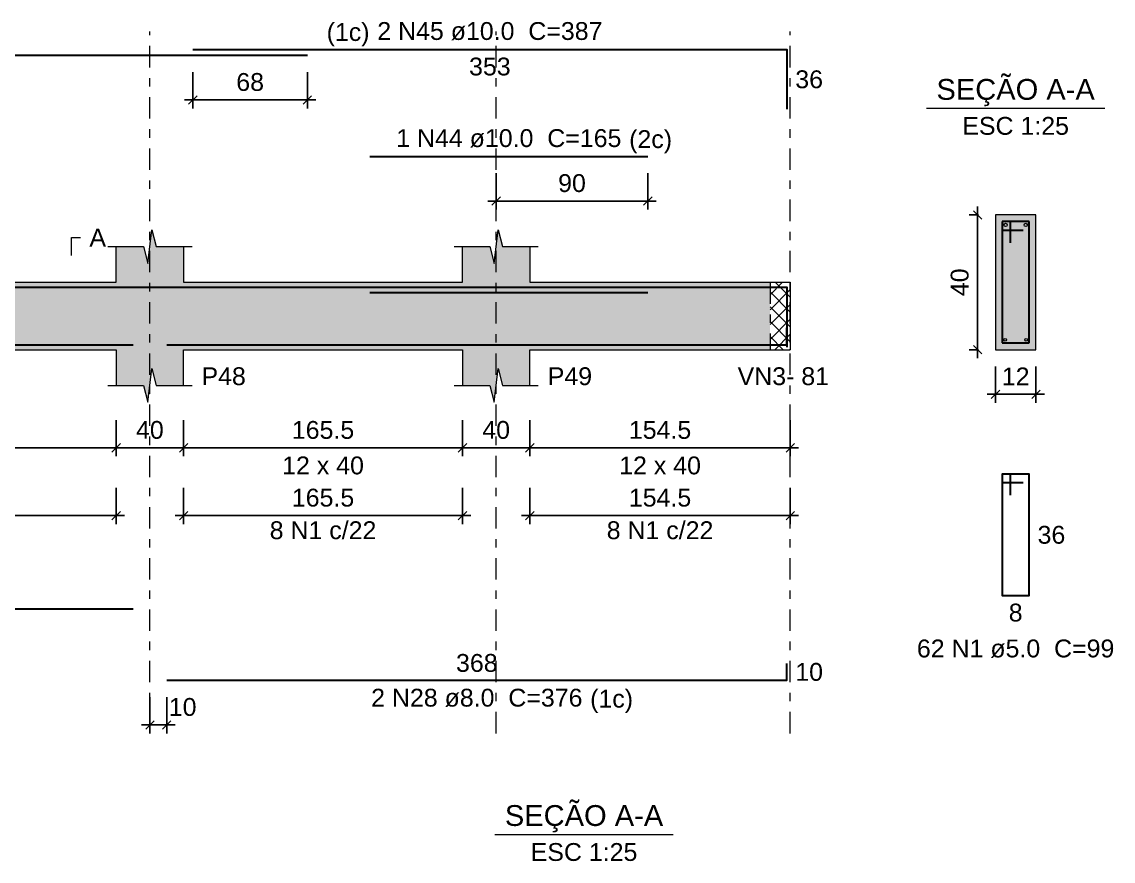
# Model space of a CAD drawing. Header units: millimetres. Extents: x -8 to 605, y -494 to 220.
# Drawn here: x 268.28 to 281.23, y -473.09 to -463.13 of the extents above; entities that cross this region are included whole.
import ezdxf

# ---------------------------------------------------------------- set-up
doc = ezdxf.new("R2010")
doc.units = ezdxf.units.MM
doc.header["$MEASUREMENT"] = 0
doc.linetypes.add('DASHDOT', pattern=[2.54, 1.27, -0.635, 0, -0.635])
doc.linetypes.add('NULL', pattern=[0])
for name, color, linetype, lineweight in [('Descrição da armadura', 7, 'Continuous', 0), ('DT-Barras na forma', 7, 'Continuous', 30), ('DT-Barras no corte', 5, 'Continuous', 5), ('DT-Barras rebatidas', 7, 'Continuous', 30), ('DT-Cotas', 7, 'Continuous', 5), ('DT-Forma', 5, 'Continuous', 5), ('DT-Hachura forma vigas', 252, 'Continuous', 5), ('DT-Hachura intersecção vigas', 9, 'Continuous', 5), ('DT-Hachura seção vigas', 252, 'Continuous', 5), ('DT-Pontilhado', 9, 'DASHDOT', 5), ('DT-Textos', 7, 'Continuous', 5), ('Textos armaduras', 7, 'Continuous', 0)]:
    doc.layers.add(name, color=color, linetype=linetype, lineweight=lineweight)
doc.styles.add('Arial', font='arial.ttf')
doc.dimstyles.new('UM_25.000000', dxfattribs={"dimtxt": 0.18, "dimasz": 0.1, "dimexe": 0.1, "dimexo": 0.2, "dimgap": 0, "dimtad": 1, "dimtih": 1, "dimtoh": 1, "dimdec": 1, "dimlfac": 25, "dimzin": 0, "dimdsep": 46, "dimtxsty": 'Standard', "dimcen": 0.09, "dimdle": 0.1, "dimadec": 1, "dimazin": 2, "dimtfac": 1, "dimtdec": 4, "dimtofl": 0, "dimtmove": 0, "dimatfit": 3, "dimfxl": 1, "dimtolj": 1, "dimarcsym": 0})
doc.dimstyles.new('UM_50.000000', dxfattribs={"dimtxt": 0.18, "dimasz": 0.1, "dimexe": 0.1, "dimexo": 0.2, "dimgap": 0, "dimtad": 1, "dimtih": 1, "dimtoh": 1, "dimdec": 1, "dimlfac": 50, "dimzin": 0, "dimdsep": 46, "dimtxsty": 'Standard', "dimcen": 0.09, "dimdle": 0.1, "dimadec": 1, "dimazin": 2, "dimtfac": 1, "dimtdec": 4, "dimtofl": 0, "dimtmove": 0, "dimatfit": 3, "dimfxl": 1, "dimtolj": 1, "dimarcsym": 0})

# ---------------------------------------------------------------- blocks, each defined once
blk = doc.blocks.new('_Oblique')
at = {"color": 0, "linetype": 'ByBlock', "lineweight": -2}
blk.add_line((-0.5, -0.5), (0.5, 0.5), dxfattribs=at)
blk = doc.blocks.new('*D4574')
at = {"layer": 'Defpoints', "color": 0, "transparency": 16777216}
for p in [(264.455, -467.652), (269.395, -467.652), (269.395, -468.181)]:
    blk.add_point(p, dxfattribs=at)
at = {"layer": 'DT-Cotas', "color": 0, "lineweight": -2, "transparency": 16777216}
for p, q in [((264.455, -467.852), (264.455, -468.281)), ((269.395, -467.852), (269.395, -468.281)), ((264.355, -468.181), (269.495, -468.181))]:
    blk.add_line(p, q, dxfattribs=at)
at = {"layer": 'DT-Cotas', "color": 0, "lineweight": -2, "transparency": 16777216, "xscale": 0.1, "yscale": 0.1, "zscale": 0.1, "rotation": 180}
blk.add_blockref('_Oblique', (264.455, -468.181), dxfattribs=at)
at = {"layer": 'DT-Cotas', "color": 0, "lineweight": -2, "transparency": 16777216, "xscale": 0.1, "yscale": 0.1, "zscale": 0.1}
blk.add_blockref('_Oblique', (269.395, -468.181), dxfattribs=at)
at = {"layer": 'DT-Cotas', "color": 7, "transparency": 16777216, "insert": (266.925, -467.97), "char_height": 0.2118, "attachment_point": 5, "style": 'Arial'}
blk.add_mtext('\\A1;247', dxfattribs=at)
blk = doc.blocks.new('*D4575')
at = {"layer": 'Defpoints', "color": 0, "transparency": 16777216}
for p in [(269.395, -467.652), (270.195, -467.652), (270.195, -468.181)]:
    blk.add_point(p, dxfattribs=at)
at = {"layer": 'DT-Cotas', "color": 0, "lineweight": -2, "transparency": 16777216}
for p, q in [((269.395, -467.852), (269.395, -468.281)), ((270.195, -467.852), (270.195, -468.281)), ((269.295, -468.181), (270.295, -468.181))]:
    blk.add_line(p, q, dxfattribs=at)
at = {"layer": 'DT-Cotas', "color": 0, "lineweight": -2, "transparency": 16777216, "xscale": 0.1, "yscale": 0.1, "zscale": 0.1, "rotation": 180}
blk.add_blockref('_Oblique', (269.395, -468.181), dxfattribs=at)
at = {"layer": 'DT-Cotas', "color": 0, "lineweight": -2, "transparency": 16777216, "xscale": 0.1, "yscale": 0.1, "zscale": 0.1}
blk.add_blockref('_Oblique', (270.195, -468.181), dxfattribs=at)
at = {"layer": 'DT-Cotas', "color": 7, "transparency": 16777216, "insert": (269.795, -467.97), "char_height": 0.2118, "attachment_point": 5, "rotation": 0.0057, "style": 'Arial'}
blk.add_mtext('\\A1;40', dxfattribs=at)
blk = doc.blocks.new('*D4576')
at = {"layer": 'Defpoints', "color": 0, "transparency": 16777216}
for p in [(270.195, -467.652), (273.505, -467.652), (273.505, -468.181)]:
    blk.add_point(p, dxfattribs=at)
at = {"layer": 'DT-Cotas', "color": 0, "lineweight": -2, "transparency": 16777216}
for p, q in [((270.195, -467.852), (270.195, -468.281)), ((273.505, -467.852), (273.505, -468.281)), ((270.095, -468.181), (273.605, -468.181))]:
    blk.add_line(p, q, dxfattribs=at)
at = {"layer": 'DT-Cotas', "color": 0, "lineweight": -2, "transparency": 16777216, "xscale": 0.1, "yscale": 0.1, "zscale": 0.1, "rotation": 180}
blk.add_blockref('_Oblique', (270.195, -468.181), dxfattribs=at)
at = {"layer": 'DT-Cotas', "color": 0, "lineweight": -2, "transparency": 16777216, "xscale": 0.1, "yscale": 0.1, "zscale": 0.1}
blk.add_blockref('_Oblique', (273.505, -468.181), dxfattribs=at)
at = {"layer": 'DT-Cotas', "color": 7, "transparency": 16777216, "insert": (271.85, -467.97), "char_height": 0.2118, "attachment_point": 5, "rotation": 0.0057, "style": 'Arial'}
blk.add_mtext('\\A1;165.5', dxfattribs=at)
blk = doc.blocks.new('*D4577')
at = {"layer": 'Defpoints', "color": 0, "transparency": 16777216}
for p in [(273.505, -467.652), (274.305, -467.652), (274.305, -468.181)]:
    blk.add_point(p, dxfattribs=at)
at = {"layer": 'DT-Cotas', "color": 0, "lineweight": -2, "transparency": 16777216}
for p, q in [((273.505, -467.852), (273.505, -468.281)), ((274.305, -467.852), (274.305, -468.281)), ((273.405, -468.181), (274.405, -468.181))]:
    blk.add_line(p, q, dxfattribs=at)
at = {"layer": 'DT-Cotas', "color": 0, "lineweight": -2, "transparency": 16777216, "xscale": 0.1, "yscale": 0.1, "zscale": 0.1, "rotation": 180}
blk.add_blockref('_Oblique', (273.505, -468.181), dxfattribs=at)
at = {"layer": 'DT-Cotas', "color": 0, "lineweight": -2, "transparency": 16777216, "xscale": 0.1, "yscale": 0.1, "zscale": 0.1}
blk.add_blockref('_Oblique', (274.305, -468.181), dxfattribs=at)
at = {"layer": 'DT-Cotas', "color": 7, "transparency": 16777216, "insert": (273.905, -467.97), "char_height": 0.2118, "attachment_point": 5, "rotation": 0.0057, "style": 'Arial'}
blk.add_mtext('\\A1;40', dxfattribs=at)
blk = doc.blocks.new('*D4578')
at = {"layer": 'Defpoints', "color": 0, "transparency": 16777216}
for p in [(274.305, -467.652), (277.395, -467.652), (277.395, -468.181)]:
    blk.add_point(p, dxfattribs=at)
at = {"layer": 'DT-Cotas', "color": 0, "lineweight": -2, "transparency": 16777216}
for p, q in [((274.305, -467.852), (274.305, -468.281)), ((277.395, -467.852), (277.395, -468.281)), ((274.205, -468.181), (277.495, -468.181))]:
    blk.add_line(p, q, dxfattribs=at)
at = {"layer": 'DT-Cotas', "color": 0, "lineweight": -2, "transparency": 16777216, "xscale": 0.1, "yscale": 0.1, "zscale": 0.1, "rotation": 180}
blk.add_blockref('_Oblique', (274.305, -468.181), dxfattribs=at)
at = {"layer": 'DT-Cotas', "color": 0, "lineweight": -2, "transparency": 16777216, "xscale": 0.1, "yscale": 0.1, "zscale": 0.1}
blk.add_blockref('_Oblique', (277.395, -468.181), dxfattribs=at)
at = {"layer": 'DT-Cotas', "color": 7, "transparency": 16777216, "insert": (275.85, -467.97), "char_height": 0.2118, "attachment_point": 5, "style": 'Arial'}
blk.add_mtext('\\A1;154.5', dxfattribs=at)
blk = doc.blocks.new('*D4579')
at = {"layer": 'Defpoints', "color": 0, "transparency": 16777216}
for p in [(269.795, -470.94), (269.995, -470.94), (269.795, -471.47)]:
    blk.add_point(p, dxfattribs=at)
at = {"layer": 'DT-Cotas', "color": 0, "lineweight": -2, "transparency": 16777216}
for p, q in [((269.795, -471.14), (269.795, -471.57)), ((269.995, -471.14), (269.995, -471.57)), ((270.095, -471.47), (269.695, -471.47))]:
    blk.add_line(p, q, dxfattribs=at)
at = {"layer": 'DT-Cotas', "color": 0, "lineweight": -2, "transparency": 16777216, "xscale": 0.1, "yscale": 0.1, "zscale": 0.1, "rotation": 180}
blk.add_blockref('_Oblique', (269.795, -471.47), dxfattribs=at)
at = {"layer": 'DT-Cotas', "color": 0, "lineweight": -2, "transparency": 16777216, "xscale": 0.1, "yscale": 0.1, "zscale": 0.1}
blk.add_blockref('_Oblique', (269.995, -471.47), dxfattribs=at)
at = {"layer": 'DT-Cotas', "color": 7, "transparency": 16777216, "insert": (270.184, -471.258), "char_height": 0.2118, "attachment_point": 5, "rotation": 0.0057, "style": 'Arial'}
blk.add_mtext('\\A1;10', dxfattribs=at)
blk = doc.blocks.new('*D4581')
at = {"layer": 'Defpoints', "color": 0, "transparency": 16777216}
for p in [(273.905, -464.723), (275.705, -464.723), (275.705, -465.253)]:
    blk.add_point(p, dxfattribs=at)
at = {"layer": 'DT-Cotas', "color": 0, "lineweight": -2, "transparency": 16777216}
for p, q in [((273.905, -464.923), (273.905, -465.353)), ((275.705, -464.923), (275.705, -465.353)), ((273.805, -465.253), (275.805, -465.253))]:
    blk.add_line(p, q, dxfattribs=at)
at = {"layer": 'DT-Cotas', "color": 0, "lineweight": -2, "transparency": 16777216, "xscale": 0.1, "yscale": 0.1, "zscale": 0.1, "rotation": 180}
blk.add_blockref('_Oblique', (273.905, -465.253), dxfattribs=at)
at = {"layer": 'DT-Cotas', "color": 0, "lineweight": -2, "transparency": 16777216, "xscale": 0.1, "yscale": 0.1, "zscale": 0.1}
blk.add_blockref('_Oblique', (275.705, -465.253), dxfattribs=at)
at = {"layer": 'DT-Cotas', "color": 7, "transparency": 16777216, "insert": (274.805, -465.041), "char_height": 0.2118, "attachment_point": 5, "style": 'Arial'}
blk.add_mtext('\\A1;90', dxfattribs=at)
blk = doc.blocks.new('*D4582')
at = {"layer": 'Defpoints', "color": 0, "transparency": 16777216}
for p in [(270.305, -463.523), (271.665, -463.523), (271.665, -464.053)]:
    blk.add_point(p, dxfattribs=at)
at = {"layer": 'DT-Cotas', "color": 0, "lineweight": -2, "transparency": 16777216}
for p, q in [((270.305, -463.723), (270.305, -464.153)), ((271.665, -463.723), (271.665, -464.153)), ((270.205, -464.053), (271.765, -464.053))]:
    blk.add_line(p, q, dxfattribs=at)
at = {"layer": 'DT-Cotas', "color": 0, "lineweight": -2, "transparency": 16777216, "xscale": 0.1, "yscale": 0.1, "zscale": 0.1, "rotation": 180}
blk.add_blockref('_Oblique', (270.305, -464.053), dxfattribs=at)
at = {"layer": 'DT-Cotas', "color": 0, "lineweight": -2, "transparency": 16777216, "xscale": 0.1, "yscale": 0.1, "zscale": 0.1}
blk.add_blockref('_Oblique', (271.665, -464.053), dxfattribs=at)
at = {"layer": 'DT-Cotas', "color": 7, "transparency": 16777216, "insert": (270.985, -463.841), "char_height": 0.2118, "attachment_point": 5, "rotation": 0.0057, "style": 'Arial'}
blk.add_mtext('\\A1;68', dxfattribs=at)
blk = doc.blocks.new('*D4583')
at = {"layer": 'Defpoints', "color": 0, "transparency": 16777216}
for p in [(279.619, -465.417), (279.831, -465.417), (279.831, -467.017)]:
    blk.add_point(p, dxfattribs=at)
at = {"layer": 'DT-Cotas', "color": 0, "lineweight": -2, "transparency": 16777216}
for p, q in [((279.619, -467.117), (279.619, -465.317)), ((279.631, -465.417), (279.519, -465.417)), ((279.631, -467.017), (279.519, -467.017))]:
    blk.add_line(p, q, dxfattribs=at)
at = {"layer": 'DT-Cotas', "color": 0, "lineweight": -2, "transparency": 16777216, "xscale": 0.1, "yscale": 0.1, "zscale": 0.1}
for p, rotation in [((279.619, -465.417), 90), ((279.619, -467.017), 270)]:
    blk.add_blockref('_Oblique', p, dxfattribs=dict(at, rotation=rotation))
at = {"layer": 'DT-Cotas', "color": 7, "transparency": 16777216, "insert": (279.407, -466.217), "char_height": 0.2118, "attachment_point": 5, "rotation": 90, "style": 'Arial'}
blk.add_mtext('\\A1;40', dxfattribs=at)
blk = doc.blocks.new('*D4584')
at = {"layer": 'Defpoints', "color": 0, "transparency": 16777216}
for p in [(279.831, -467.017), (280.311, -467.017), (280.311, -467.546)]:
    blk.add_point(p, dxfattribs=at)
at = {"layer": 'DT-Cotas', "color": 0, "lineweight": -2, "transparency": 16777216}
for p, q in [((279.831, -467.217), (279.831, -467.646)), ((280.311, -467.217), (280.311, -467.646)), ((279.731, -467.546), (280.411, -467.546))]:
    blk.add_line(p, q, dxfattribs=at)
at = {"layer": 'DT-Cotas', "color": 0, "lineweight": -2, "transparency": 16777216, "xscale": 0.1, "yscale": 0.1, "zscale": 0.1, "rotation": 180}
blk.add_blockref('_Oblique', (279.831, -467.546), dxfattribs=at)
at = {"layer": 'DT-Cotas', "color": 0, "lineweight": -2, "transparency": 16777216, "xscale": 0.1, "yscale": 0.1, "zscale": 0.1}
blk.add_blockref('_Oblique', (280.311, -467.546), dxfattribs=at)
at = {"layer": 'DT-Cotas', "color": 7, "transparency": 16777216, "insert": (280.071, -467.334), "char_height": 0.2118, "attachment_point": 5, "rotation": 0.0057, "style": 'Arial'}
blk.add_mtext('\\A1;12', dxfattribs=at)
blk = doc.blocks.new('*D4589')
at = {"layer": 'Defpoints', "color": 0, "transparency": 16777216}
for p in [(264.455, -468.457), (269.395, -468.457), (269.395, -468.986)]:
    blk.add_point(p, dxfattribs=at)
at = {"layer": 'DT-Cotas', "color": 0, "lineweight": -2, "transparency": 16777216}
for p, q in [((264.455, -468.657), (264.455, -469.086)), ((269.395, -468.657), (269.395, -469.086)), ((264.355, -468.986), (269.495, -468.986))]:
    blk.add_line(p, q, dxfattribs=at)
at = {"layer": 'DT-Cotas', "color": 0, "lineweight": -2, "transparency": 16777216, "xscale": 0.1, "yscale": 0.1, "zscale": 0.1, "rotation": 180}
blk.add_blockref('_Oblique', (264.455, -468.986), dxfattribs=at)
at = {"layer": 'DT-Cotas', "color": 0, "lineweight": -2, "transparency": 16777216, "xscale": 0.1, "yscale": 0.1, "zscale": 0.1}
blk.add_blockref('_Oblique', (269.395, -468.986), dxfattribs=at)
at = {"layer": 'DT-Cotas', "color": 7, "transparency": 16777216, "insert": (266.925, -468.774), "char_height": 0.2118, "attachment_point": 5, "style": 'Arial'}
blk.add_mtext('\\A1;247', dxfattribs=at)
blk = doc.blocks.new('*D4590')
at = {"layer": 'Defpoints', "color": 0, "transparency": 16777216}
for p in [(270.195, -468.457), (273.505, -468.457), (273.505, -468.986)]:
    blk.add_point(p, dxfattribs=at)
at = {"layer": 'DT-Cotas', "color": 0, "lineweight": -2, "transparency": 16777216}
for p, q in [((270.195, -468.657), (270.195, -469.086)), ((273.505, -468.657), (273.505, -469.086)), ((270.095, -468.986), (273.605, -468.986))]:
    blk.add_line(p, q, dxfattribs=at)
at = {"layer": 'DT-Cotas', "color": 0, "lineweight": -2, "transparency": 16777216, "xscale": 0.1, "yscale": 0.1, "zscale": 0.1, "rotation": 180}
blk.add_blockref('_Oblique', (270.195, -468.986), dxfattribs=at)
at = {"layer": 'DT-Cotas', "color": 0, "lineweight": -2, "transparency": 16777216, "xscale": 0.1, "yscale": 0.1, "zscale": 0.1}
blk.add_blockref('_Oblique', (273.505, -468.986), dxfattribs=at)
at = {"layer": 'DT-Cotas', "color": 7, "transparency": 16777216, "insert": (271.85, -468.774), "char_height": 0.2118, "attachment_point": 5, "rotation": 0.0057, "style": 'Arial'}
blk.add_mtext('\\A1;165.5', dxfattribs=at)
blk = doc.blocks.new('*D4591')
at = {"layer": 'Defpoints', "color": 0, "transparency": 16777216}
for p in [(274.305, -468.457), (277.395, -468.457), (277.395, -468.986)]:
    blk.add_point(p, dxfattribs=at)
at = {"layer": 'DT-Cotas', "color": 0, "lineweight": -2, "transparency": 16777216}
for p, q in [((274.305, -468.657), (274.305, -469.086)), ((277.395, -468.657), (277.395, -469.086)), ((274.205, -468.986), (277.495, -468.986))]:
    blk.add_line(p, q, dxfattribs=at)
at = {"layer": 'DT-Cotas', "color": 0, "lineweight": -2, "transparency": 16777216, "xscale": 0.1, "yscale": 0.1, "zscale": 0.1, "rotation": 180}
blk.add_blockref('_Oblique', (274.305, -468.986), dxfattribs=at)
at = {"layer": 'DT-Cotas', "color": 0, "lineweight": -2, "transparency": 16777216, "xscale": 0.1, "yscale": 0.1, "zscale": 0.1}
blk.add_blockref('_Oblique', (277.395, -468.986), dxfattribs=at)
at = {"layer": 'DT-Cotas', "color": 7, "transparency": 16777216, "insert": (275.85, -468.774), "char_height": 0.2118, "attachment_point": 5, "style": 'Arial'}
blk.add_mtext('\\A1;154.5', dxfattribs=at)

msp = doc.modelspace()

# ---------------------------------------------------------------- hatches: boundary and pattern name
at = {"layer": 'DT-Hachura forma vigas', "linetype": 'Continuous'}
msp.add_hatch(color=252, dxfattribs=at).paths.add_polyline_path([(274.3051, -467.0165), (277.1551, -467.0165), (277.1551, -466.2165), (274.3051, -466.2165), (274.3051, -465.7929), (273.9801, -465.7929), (273.9301, -465.5929), (273.8801, -465.9929), (273.8301, -465.7929), (273.5051, -465.7929), (273.5051, -466.2165), (270.1951, -466.2165), (270.1951, -465.7929), (269.8701, -465.7929), (269.8201, -465.5929), (269.7701, -465.9929), (269.7201, -465.7929), (269.3951, -465.7929), (269.3951, -466.2165), (264.4551, -466.2165), (264.4551, -465.7929), (264.3901, -465.7929), (264.3401, -465.5929), (264.2901, -465.9929), (264.2401, -465.7929), (264.1751, -465.7929), (264.1751, -466.2165), (261.5551, -466.2165), (261.5551, -465.7929), (261.4901, -465.7929), (261.4401, -465.5929), (261.3901, -465.9929), (261.3401, -465.7929), (261.2751, -465.7929), (261.2751, -466.2165), (256.3351, -466.2165), (256.3351, -465.7929), (256.0101, -465.7929), (255.9601, -465.5929), (255.9101, -465.9929), (255.8601, -465.7929), (255.5351, -465.7929), (255.5351, -466.2165), (252.2251, -466.2165), (252.2251, -465.7929), (251.9001, -465.7929), (251.8501, -465.5929), (251.8001, -465.9929), (251.7501, -465.7929), (251.4251, -465.7929), (251.4251, -466.2165), (248.5751, -466.2165), (248.5751, -467.0165), (251.4251, -467.0165), (251.4251, -467.4401), (251.7501, -467.4401), (251.8001, -467.6401), (251.8501, -467.2401), (251.9001, -467.4401), (252.2251, -467.4401), (252.2251, -467.0165), (255.5351, -467.0165), (255.5351, -467.4401), (255.8601, -467.4401), (255.9101, -467.6401), (255.9601, -467.2401), (256.0101, -467.4401), (256.3351, -467.4401), (256.3351, -467.0165), (261.2751, -467.0165), (261.2751, -467.4401), (261.3401, -467.4401), (261.3901, -467.6401), (261.4401, -467.2401), (261.4901, -467.4401), (261.5551, -467.4401), (261.5551, -467.0165), (264.1751, -467.0165), (264.1751, -467.4401), (264.2401, -467.4401), (264.2901, -467.6401), (264.3401, -467.2401), (264.3901, -467.4401), (264.4551, -467.4401), (264.4551, -467.0165), (269.3951, -467.0165), (269.3951, -467.4401), (269.7201, -467.4401), (269.7701, -467.6401), (269.8201, -467.2401), (269.8701, -467.4401), (270.1951, -467.4401), (270.1951, -467.0165), (273.5051, -467.0165), (273.5051, -467.4401), (273.8301, -467.4401), (273.8801, -467.6401), (273.9301, -467.2401), (273.9801, -467.4401), (274.3051, -467.4401), (274.3051, -467.0165)])
at = {"layer": 'DT-Hachura intersecção vigas', "linetype": 'Continuous'}
h = msp.add_hatch(dxfattribs=at)
h.set_pattern_fill('ANSI37', color=9, style=0)
h.set_pattern_definition([(45, (210.17421, -485.6166), (-0.08838835, 0.08838835), []), (135, (210.17421, -485.6166), (-0.08838835, -0.08838835), [])])
h.paths.add_polyline_path([(277.1551, -467.0165), (277.3951, -467.0165), (277.3951, -466.2165), (277.1551, -466.2165), (277.1551, -467.0165)])
at = {"layer": 'DT-Hachura seção vigas', "linetype": 'Continuous'}
msp.add_hatch(color=252, dxfattribs=at).paths.add_polyline_path([(279.8307, -467.0165), (279.8307, -467.0165), (280.3107, -467.0165), (280.3107, -465.4165), (279.8307, -465.4165), (279.8307, -467.0165)])

# ---------------------------------------------------------------- linework, layer by layer
at = {"layer": 'DT-Barras na forma'}
for p, q in [((280.0107, -465.4965), (279.9107, -465.4965)), ((279.9107, -465.4965), (279.9107, -466.9365)), ((280.2307, -465.4965), (279.9107, -465.4965)), ((279.9107, -465.4965), (279.9107, -465.5965)), ((280.0107, -465.7465), (280.0107, -465.4965)), ((280.2307, -466.9365), (280.2307, -465.4965)), ((279.9107, -465.5965), (280.1607, -465.5965)), ((279.9107, -466.9365), (280.2307, -466.9365))]:
    msp.add_line(p, q, dxfattribs=at)
for points in [[(248.3751, -466.9865), (248.3751, -466.2765), (271.6651, -466.2765)], [(270.3051, -466.2765), (277.3551, -466.2765), (277.3551, -466.9865)], [(272.4051, -466.3365), (275.7051, -466.3365)], [(248.3751, -466.7585), (248.3751, -466.9585), (269.5951, -466.9585)], [(269.9952, -466.9585), (277.3551, -466.9585), (277.3551, -466.7585)]]:
    msp.add_lwpolyline(points, dxfattribs=at)
at = {"layer": 'DT-Barras no corte'}
for centre, radius in [((279.9507, -465.5365), 0.02), ((280.1907, -465.5365), 0.02), ((279.9467, -466.9005), 0.016), ((280.1947, -466.9005), 0.016)]:
    msp.add_circle(centre, radius, dxfattribs=at)
at = {"layer": 'DT-Barras rebatidas'}
for points in [[(270.3051, -463.4525), (277.3551, -463.4525), (277.3551, -464.1625)], [(248.3751, -464.2331), (248.3751, -463.5231), (271.6651, -463.5231)], [(272.4051, -464.7233), (275.7051, -464.7233)], [(280.0107, -468.7432), (280.0107, -468.4932), (279.9107, -468.4932), (279.9107, -469.9332), (280.2307, -469.9332), (280.2307, -468.4932), (279.9107, -468.4932), (279.9107, -468.5932), (280.1607, -468.5932)], [(248.3751, -469.8932), (248.3751, -470.0932), (269.5951, -470.0932)], [(269.9952, -470.9404), (277.3551, -470.9404), (277.3551, -470.7404)]]:
    msp.add_lwpolyline(points, dxfattribs=at)
at = {"layer": 'DT-Forma'}
for p, q in [((280.3107, -465.4165), (279.8307, -465.4165)), ((279.8307, -465.4165), (279.8307, -467.0165)), ((280.3107, -467.0165), (280.3107, -465.4165)), ((269.7701, -465.9929), (269.8201, -465.5929)), ((269.8201, -465.5929), (269.8701, -465.7929)), ((273.8801, -465.9929), (273.9301, -465.5929)), ((273.9301, -465.5929), (273.9801, -465.7929)), ((269.2951, -465.7929), (269.7201, -465.7929)), ((269.3951, -466.2165), (269.3951, -465.7929)), ((269.7201, -465.7929), (269.7701, -465.9929)), ((269.8701, -465.7929), (270.2951, -465.7929)), ((270.1951, -465.7929), (270.1951, -466.2165)), ((273.4051, -465.7929), (273.8301, -465.7929)), ((273.5051, -466.2165), (273.5051, -465.7929)), ((273.8301, -465.7929), (273.8801, -465.9929)), ((273.9801, -465.7929), (274.4051, -465.7929)), ((274.3051, -465.7929), (274.3051, -466.2165)), ((264.4551, -466.2165), (269.3951, -466.2165)), ((270.1952, -466.2165), (273.5051, -466.2165)), ((274.3052, -466.2165), (277.1551, -466.2165)), ((277.1551, -466.2165), (277.3951, -466.2165)), ((264.4551, -467.0165), (269.3951, -467.0165)), ((269.3951, -467.0165), (269.3951, -467.4401)), ((270.1952, -467.4401), (270.1952, -467.0165)), ((270.1952, -467.0165), (273.5051, -467.0165)), ((273.5051, -467.0165), (273.5051, -467.4401)), ((274.3052, -467.4401), (274.3052, -467.0165)), ((274.3052, -467.0165), (277.1551, -467.0165)), ((277.1551, -467.0165), (277.3951, -467.0165)), ((279.8307, -467.0165), (280.3107, -467.0165)), ((269.7701, -467.6401), (269.8201, -467.2401)), ((269.8201, -467.2401), (269.8701, -467.4401)), ((273.8801, -467.6401), (273.9301, -467.2401)), ((273.9301, -467.2401), (273.9801, -467.4401)), ((269.2951, -467.4401), (269.7201, -467.4401)), ((269.7201, -467.4401), (269.7701, -467.6401)), ((269.8701, -467.4401), (270.2952, -467.4401)), ((273.4051, -467.4401), (273.8301, -467.4401)), ((273.8301, -467.4401), (273.8801, -467.6401)), ((273.9801, -467.4401), (274.4052, -467.4401))]:
    msp.add_line(p, q, dxfattribs=at)
at = {"layer": 'DT-Forma', "linetype": 'Continuous'}
msp.add_line((277.3951, -466.2165), (277.3951, -467.0165), dxfattribs=at)
at = {"layer": 'DT-Pontilhado', "ltscale": 0.2}
for p, q in [((269.7951, -471.5699), (269.7951, -463.2407)), ((273.9051, -471.5699), (273.9051, -463.2407)), ((277.3951, -471.5699), (277.3951, -463.2407)), ((277.1551, -466.2165), (277.1551, -467.0165))]:
    msp.add_line(p, q, dxfattribs=at)
at = {"layer": 'DT-Textos'}
for p, q in [((279.0117, -464.1516), (281.1297, -464.1516)), ((273.8892, -472.769), (276.0072, -472.769))]:
    msp.add_line(p, q, dxfattribs=at)
msp.add_lwpolyline([(268.8656, -465.8988), (268.8656, -465.687), (268.9715, -465.687)], dxfattribs=at)

# ---------------------------------------------------------------- texts
at = {"layer": 'Descrição da armadura', "linetype": 'NULL', "char_height": 0.2118, "attachment_point": 8, "line_spacing_factor": 0.9, "style": 'Arial'}
for s, insert, width in [('2 N45 ø10.0  C=387', (273.8303, -463.3462), 5.344721), ('1 N44 ø10.0  C=165', (274.0553, -464.6172), 5.344721), ('8 N1 c/22', (271.8501, -469.268), 2.53256), ('8 N1 c/22', (275.8501, -469.268), 2.53256), ('62 N1 ø5.0  C=99', (280.0703, -470.6742), 4.686721), ('2 N28 ø8.0  C=376', (273.6753, -471.2582), 5.015721)]:
    msp.add_mtext(s, dxfattribs=dict(at, insert=insert, width=width))
at = {"layer": 'DT-Textos', "linetype": 'NULL', "line_spacing_factor": 0.798, "style": 'Arial'}
for s, insert, char_height, width, attachment_point in [('(1c)', (272.4023, -463.4161), 0.2118, 1.018965, 9), ('SEÇÃO A-A', (280.0703, -464.1271), 0.2471, 3.760741, 8), ('ESC 1:25', (280.0703, -464.4692), 0.2118, 2.532883, 8), ('(2c)', (275.4833, -464.6871), 0.2118, 1.018965, 7), ('A', (269.0773, -465.7932), 0.2118, 0.394865, 7), ('P48', (270.4073, -467.4402), 0.2118, 1.052866, 7), ('P49', (274.5173, -467.4402), 0.2118, 1.052866, 7), ('VN3- 81', (276.7704, -467.4402), 0.2118, 2.170627, 7), ('12 x 40', (271.8503, -468.4992), 0.2118, 1.940747, 8), ('12 x 40', (275.8503, -468.4992), 0.2118, 1.940747, 8), ('(1c)', (275.0203, -471.3281), 0.2118, 1.018965, 7), ('SEÇÃO A-A', (274.948, -472.7449), 0.2471, 3.760741, 8), ('ESC 1:25', (274.948, -473.087), 0.2118, 2.532883, 8)]:
    msp.add_mtext(s, dxfattribs=dict(at, insert=insert, char_height=char_height, width=width, attachment_point=attachment_point))
at = {"layer": 'Textos armaduras', "linetype": 'NULL', "char_height": 0.2118, "line_spacing_factor": 0.9, "style": 'Arial'}
for s, insert, width, attachment_point in [('353', (273.8301, -463.5498), 1.387001, 2), ('36', (277.4551, -463.7016), 1.058001, 1), ('36', (280.3307, -469.1073), 1.058001, 1), ('8', (280.0707, -470.0305), 0.729, 2), ('368', (273.6751, -470.8431), 1.387001, 8), ('10', (277.4551, -470.7345), 1.058001, 1)]:
    msp.add_mtext(s, dxfattribs=dict(at, insert=insert, width=width, attachment_point=attachment_point))

# ---------------------------------------------------------------- dimensions: what is measured, and where the dimension line sits
at = {"layer": 'DT-Cotas'}
for base, p1, p2, dimstyle, override, picture, middle in [((271.6651, -464.0526), (270.3051, -463.5231), (271.6651, -463.5231), 'UM_50.000000', {"dimtxt": 0.2118, "dimasz": 0.1, "dimexe": 0.1, "dimexo": 0.2, "dimtad": 1, "dimtih": 0, "dimtoh": 0, "dimdec": 1, "dimlfac": 50, "dimzin": 8, "dimtxsty": 'Arial', "dimblk": 'Oblique', "dimblk1": 'Oblique', "dimblk2": 'Oblique', "dimsah": 1, "dimdle": 0.1, "dimse1": 0, "dimse2": 0, "dimclrt": 7, "dimadec": 1, "dimazin": 3, "dimtmove": 2, "dimldrblk": 'Oblique'}, '*D4582', (270.9851, -463.8408)), ((280.3107, -467.546), (279.8307, -467.0165), (280.3107, -467.0165), 'UM_25.000000', {"dimtxt": 0.2118, "dimasz": 0.1, "dimexe": 0.1, "dimexo": 0.2, "dimtad": 1, "dimtih": 0, "dimtoh": 0, "dimdec": 1, "dimlfac": 25, "dimzin": 8, "dimtxsty": 'Arial', "dimblk": 'Oblique', "dimblk1": 'Oblique', "dimblk2": 'Oblique', "dimsah": 1, "dimdle": 0.1, "dimse1": 0, "dimse2": 0, "dimclrt": 7, "dimadec": 1, "dimazin": 3, "dimtmove": 2, "dimldrblk": 'Oblique'}, '*D4584', (280.0707, -467.3342)), ((270.1952, -468.1814), (269.3951, -467.6519), (270.1952, -467.6519), 'UM_50.000000', {"dimtxt": 0.2118, "dimasz": 0.1, "dimexe": 0.1, "dimexo": 0.2, "dimtad": 1, "dimtih": 0, "dimtoh": 0, "dimdec": 1, "dimlfac": 50, "dimzin": 8, "dimtxsty": 'Arial', "dimblk": 'Oblique', "dimblk1": 'Oblique', "dimblk2": 'Oblique', "dimsah": 1, "dimdle": 0.1, "dimse1": 0, "dimse2": 0, "dimclrt": 7, "dimadec": 1, "dimazin": 3, "dimtmove": 2, "dimldrblk": 'Oblique'}, '*D4575', (269.7951, -467.9696)), ((273.5051, -468.1814), (270.1952, -467.6519), (273.5051, -467.6519), 'UM_50.000000', {"dimtxt": 0.2118, "dimasz": 0.1, "dimexe": 0.1, "dimexo": 0.2, "dimtad": 1, "dimtih": 0, "dimtoh": 0, "dimdec": 1, "dimlfac": 50, "dimzin": 8, "dimtxsty": 'Arial', "dimblk": 'Oblique', "dimblk1": 'Oblique', "dimblk2": 'Oblique', "dimsah": 1, "dimdle": 0.1, "dimse1": 0, "dimse2": 0, "dimclrt": 7, "dimadec": 1, "dimazin": 3, "dimtmove": 2, "dimldrblk": 'Oblique'}, '*D4576', (271.8501, -467.9696)), ((274.3052, -468.1814), (273.5051, -467.6519), (274.3052, -467.6519), 'UM_50.000000', {"dimtxt": 0.2118, "dimasz": 0.1, "dimexe": 0.1, "dimexo": 0.2, "dimtad": 1, "dimtih": 0, "dimtoh": 0, "dimdec": 1, "dimlfac": 50, "dimzin": 8, "dimtxsty": 'Arial', "dimblk": 'Oblique', "dimblk1": 'Oblique', "dimblk2": 'Oblique', "dimsah": 1, "dimdle": 0.1, "dimse1": 0, "dimse2": 0, "dimclrt": 7, "dimadec": 1, "dimazin": 3, "dimtmove": 2, "dimldrblk": 'Oblique'}, '*D4577', (273.9051, -467.9696)), ((273.5051, -468.9863), (270.1952, -468.4568), (273.5051, -468.4568), 'UM_50.000000', {"dimtxt": 0.2118, "dimasz": 0.1, "dimexe": 0.1, "dimexo": 0.2, "dimtad": 1, "dimtih": 0, "dimtoh": 0, "dimdec": 1, "dimlfac": 50, "dimzin": 8, "dimtxsty": 'Arial', "dimblk": 'Oblique', "dimblk1": 'Oblique', "dimblk2": 'Oblique', "dimsah": 1, "dimdle": 0.1, "dimse1": 0, "dimse2": 0, "dimclrt": 7, "dimadec": 1, "dimazin": 3, "dimtmove": 2, "dimldrblk": 'Oblique'}, '*D4590', (271.8501, -468.7745))]:
    dim = msp.add_linear_dim(base=base, p1=p1, p2=p2, dimstyle=dimstyle, override=override, dxfattribs=at)
    dim.commit()
    dim.dimension.update_dxf_attribs({"geometry": picture, "text_midpoint": middle, "dimtype": 160, "text_rotation": 0.00573})
for base, p1, p2, picture, middle in [((275.7051, -465.2528), (273.9051, -464.7233), (275.7051, -464.7233), '*D4581', (274.8051, -465.041)), ((269.3951, -468.1814), (264.4551, -467.6519), (269.3951, -467.6519), '*D4574', (266.9251, -467.9696)), ((277.3951, -468.1814), (274.3052, -467.6519), (277.3951, -467.6519), '*D4578', (275.8501, -467.9696)), ((269.3951, -468.9863), (264.4551, -468.4568), (269.3951, -468.4568), '*D4589', (266.9251, -468.7745)), ((277.3951, -468.9863), (274.3052, -468.4568), (277.3951, -468.4568), '*D4591', (275.8501, -468.7745))]:
    dim = msp.add_linear_dim(base=base, p1=p1, p2=p2, dimstyle='UM_50.000000', override={"dimtxt": 0.2118, "dimasz": 0.1, "dimexe": 0.1, "dimexo": 0.2, "dimtad": 1, "dimtih": 0, "dimtoh": 0, "dimdec": 1, "dimlfac": 50, "dimzin": 8, "dimtxsty": 'Arial', "dimblk": 'Oblique', "dimblk1": 'Oblique', "dimblk2": 'Oblique', "dimsah": 1, "dimdle": 0.1, "dimse1": 0, "dimse2": 0, "dimclrt": 7, "dimadec": 1, "dimazin": 3, "dimtmove": 2, "dimldrblk": 'Oblique'}, dxfattribs=at)
    dim.commit()
    dim.dimension.update_dxf_attribs({"geometry": picture, "text_midpoint": middle, "dimtype": 160})
for base, p1, p2, angle, dimstyle, override, picture, middle, dimtype, turn in [((279.6189, -465.4165), (279.8307, -467.0165), (279.8307, -465.4165), 90, 'UM_25.000000', {"dimtxt": 0.2118, "dimasz": 0.1, "dimexe": 0.1, "dimexo": 0.2, "dimtad": 1, "dimtih": 0, "dimtoh": 0, "dimdec": 1, "dimlfac": 25, "dimzin": 8, "dimtxsty": 'Arial', "dimblk": 'Oblique', "dimblk1": 'Oblique', "dimblk2": 'Oblique', "dimsah": 1, "dimdle": 0.1, "dimse1": 0, "dimse2": 0, "dimclrt": 7, "dimadec": 1, "dimazin": 3, "dimtmove": 2, "dimldrblk": 'Oblique'}, '*D4583', (279.4071, -466.2165), 160, 90), ((269.7951, -471.4699), (269.9952, -470.9404), (269.7951, -470.9404), 180, 'UM_50.000000', {"dimtxt": 0.2118, "dimasz": 0.1, "dimexe": 0.1, "dimexo": 0.2, "dimtad": 1, "dimtih": 0, "dimtoh": 0, "dimdec": 1, "dimlfac": 50, "dimzin": 8, "dimtxsty": 'Arial', "dimblk": 'Oblique', "dimblk1": 'Oblique', "dimblk2": 'Oblique', "dimsah": 1, "dimdle": 0.1, "dimse1": 0, "dimse2": 0, "dimclrt": 7, "dimadec": 1, "dimazin": 3, "dimtmove": 2, "dimldrblk": 'Oblique'}, '*D4579', (270.1836, -471.2581), 161, 0.00573)]:
    dim = msp.add_linear_dim(base=base, p1=p1, p2=p2, angle=angle, dimstyle=dimstyle, override=override, dxfattribs=at)
    dim.commit()
    dim.dimension.update_dxf_attribs({"geometry": picture, "text_midpoint": middle, "dimtype": dimtype, "text_rotation": turn})

doc.saveas('drawing.dxf')
